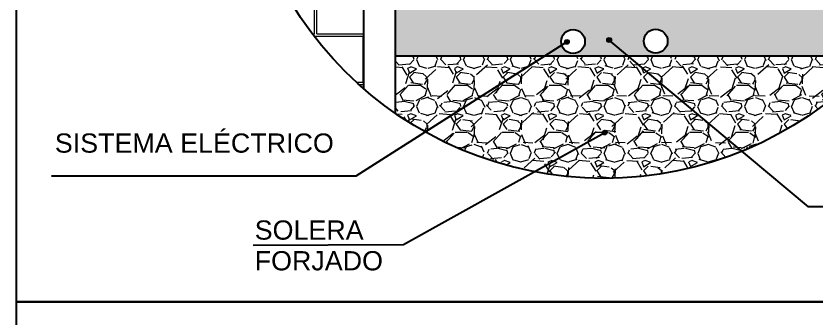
# Model space of a CAD drawing. Header units: millimetres. Extents: x 441156 to 441876, y 4514765 to 4515211.
# Drawn here: x 441592.162 to 441596.436, y 4515145.685 to 4515147.303 of the extents above; entities that cross this region are included whole.
import ezdxf

# ---------------------------------------------------------------- set-up
doc = ezdxf.new("R2010")
doc.units = ezdxf.units.MM
for name, color, linetype in [('01_textos', 7, 'Continuous'), ('Cassette', 7, 'Continuous'), ('Cornice', 7, 'Continuous'), ('Cornice_Testi', 7, 'Continuous')]:
    doc.layers.add(name, color=color, linetype=linetype)
doc.layers.add('Cornice_Tratteggi', color=7, linetype='Continuous', lineweight=5)
doc.styles.add('NIEVES2', font='sanss___.ttf')

msp = doc.modelspace()

# ---------------------------------------------------------------- hatches: boundary and pattern name
at = {"layer": 'Cornice_Testi', "linetype": 'Continuous', "lineweight": 5}
h = msp.add_hatch(color=254, dxfattribs=at)
edge = h.paths.add_edge_path()
edge.add_arc((441595.1013612345, 4515147.16477708), 0.01272062166668376, 0, 360)
h = msp.add_hatch(color=254, dxfattribs=at)
edge = h.paths.add_edge_path()
edge.add_arc((441595.3269960642, 4515147.175127091), 0.01272062166668376, 0, 360)
h = msp.add_hatch(color=254, dxfattribs=at)
edge = h.paths.add_edge_path()
edge.add_arc((441595.303169277, 4515146.680985114), 0.01272062166668376, 0, 360)
at = {"layer": 'Cornice_Tratteggi'}
h = msp.add_hatch(dxfattribs=at)
h.set_pattern_fill('AR-B816C', color=254, scale=0.001272062166668376, style=0)
h.set_pattern_definition([(0, (441584.4618250128, 4515153.141010925), (0.2584830322670139, 0.2584830322670139), [0.5048496723965116, -0.01211639213751628]), (0, (441584.2033419806, 4515153.153127317), (0.2584830322670139, 0.2584830322670139), [0.5048496723965116, -0.01211639213751628]), (90, (441584.4618250128, 4515153.141010925), (-0.2584830322670139, 0.2584830322670139), [-0.2705994244045302, 0.2463666401294977]), (90, (441584.4497086207, 4515153.141010925), (-0.2584830322670139, 0.2584830322670139), [-0.2705994244045302, 0.2463666401294977])])
h.paths.add_polyline_path([(441594.0171014952, 4515149.857587727, 0.2169239767200871), (441593.3473554069, 4515148.386495139, 0.2169239767200923), (441594.0171014952, 4515146.915402551)])
h = msp.add_hatch(dxfattribs=at)
h.set_pattern_fill('AR-SAND', color=254, scale=0.0006784331555564671, style=0)
h.set_pattern_definition([(37.49999999999998, (441584.4618250128, 4515153.141010925), (-0.00108551428112356, 0.03320341669724518), [0, -0.02619294726972408, 0, -0.02929474365692825, 0, -0.02800232849559318]), (7.499999999999998, (441584.4618250128, 4515153.141010925), (0.03049714994754183, 0.04863179149606705), [0, -0.0141304057639301, 0, -0.02360811694705394, 0, -0.00904690612934549]), (327.5, (441584.4406294042, 4515153.141010925), (0.05366354497640016, 9.7503373658316e-05), [0, -0.008616101075567135, 0, -0.03101796387204168, 0, -0.04049567505516553]), (317.5, (441584.4406294042, 4515153.141010925), (0.05180220134962821, 0.01512426442434609), [0, -0.004308050537783567, 0, -0.02033399853833843, 0, -0.02326347290403125])])
h.paths.add_polyline_path([(441596.9470713563, 4515147.345100245), (441594.1867097841, 4515147.345100245), (441594.1867097841, 4515147.090687811), (441596.7556968709, 4515147.090687811, 0.04087253989622885)])
h.paths.add_polyline_path([(441595.5116264518, 4515147.168842981, -1), (441595.6388326685, 4515147.168842981, -1)], flags=16)
h.paths.add_polyline_path([(441595.0706703483, 4515147.167002793, -1), (441595.197876565, 4515147.167002793, -1)], flags=16)
h = msp.add_hatch(dxfattribs=at)
h.set_pattern_fill('GRAVEL', color=254, scale=0.25)
h.set_pattern_definition([(228.012787504, (439225.7843173677, 4515215.069506672), (-2.000000000000016, -2.250000000000001), [0.033634, -3.329772011768425]), (184.969740728, (439225.7618173677, 4515215.044506672), (2.999999999999994, 0.2500000000000088), [0.057717, -5.713981190307499]), (132.510447078, (439225.7043173677, 4515215.039506672), (2.500000000000029, -2.749999999999966), [0.040697, -4.029008149024925]), (267.273689006, (439225.6068173677, 4515214.977006672), (0.2500000000000061, 5.000000000000004), [0.05255949999999993, -5.203389510407241]), (292.833654178, (439225.6043173677, 4515214.924506672), (-1.249999999999997, 3.000000000000007), [0.05153874999999992, -5.102343282022066]), (357.273689006, (439225.6243173677, 4515214.877006672), (-5.000000000000004, 0.2500000000000064), [0.05255949999999993, -5.203389510407241]), (37.6942404667, (439225.6768173677, 4515214.874506672), (-3.25, -2.499999999999993), [0.06950724999999999, -6.881212137229]), (72.2553283749, (439225.7318173677, 4515214.917006671), (1.750000000000007, 5.500000000000001), [0.06562199999999985, -6.496580374203339]), (121.429565615, (439225.7518173677, 4515214.979506671), (-2.000000000000005, 3.249999999999997), [0.0527375, -5.22101827743225]), (175.236358309, (439225.7243173677, 4515215.024506672), (2.749999999999996, -0.2500000000000095), [0.060208, -2.950190644698075]), (222.397437798, (439225.6643173677, 4515215.029506672), (-2.999999999999991, -2.749999999999993), [0.077862, -7.708343751198725]), (138.814074834, (439225.8543173677, 4515214.974506672), (-1.750000000000008, 1.5), [0.02657524999999996, -2.63096120318367]), (171.46923439, (439225.8343173677, 4515214.992006672), (3.25, -0.4999999999999988), [0.05055925, -5.00537785403925]), (225, (439225.7843173677, 4515214.999506672), (-2.775557561562891e-17, -0.2499999999999832), [0.03535525, -0.318198140593275]), (203.198590514, (439225.7668173677, 4515215.029506672), (1.249999999999997, 0.4999999999999938), [0.0190395, -1.884903776465975]), (291.801409486, (439225.7493173677, 4515215.022006672), (-0.249999999999921, 0.7500000000000256), [0.02692575, -1.319365451783625]), (30.96375653209999, (439225.7593173677, 4515214.997006672), (0.7500000000000132, 0.4999999999999949), [0.04373224999999999, -1.414005723711325]), (161.565051177, (439225.7968173677, 4515215.019506671), (0.5000000000000029, -0.2499999999999942), [0.03162274999999993, -0.7589466650420987]), (16.389540334, (439225.6043173677, 4515215.022006672), (2.499999999999992, 0.750000000000011), [0.0443, -4.38571128666735]), (70.3461759419, (439225.6468173677, 4515215.034506672), (-1.000000000000305, -2.750000000000849), [0.03716525, -3.67935193682975]), (293.198590514, (439225.7968173677, 4515215.069506672), (-0.4999999999999926, 1.249999999999998), [0.03807875, -1.865864526465975]), (343.610459666, (439225.8118173677, 4515215.034506672), (-2.499999999999992, 0.7500000000000109), [0.04429999999999992, -4.38571128666724]), (339.44395478, (439225.6043173677, 4515214.867006672), (-1.250000000000009, 0.5000000000000061), [0.04271999999999992, -2.09328093632937]), (294.775140569, (439225.6443173677, 4515214.852006672), (-1.250000000000001, 2.75), [0.0357945, -3.543660765819]), (66.8014094864, (439225.7993173677, 4515214.819506672), (0.4999999999999953, 1.249999999999992), [0.03807875, -1.865864526465975]), (17.3540246363, (439225.8143173677, 4515214.854506671), (-3.249999999999994, -0.9999999999999907), [0.04190775, -4.14885590356]), (69.44395478040002, (439225.6768173677, 4515214.819506672), (-0.5000000000000018, -1.249999999999989), [0.02135999999999996, -2.11464093632937]), (101.309932474, (439225.7843173677, 4515214.819506672), (-0.249999999999991, 1.000000000000003), [0.0127475, -1.2620073783982]), (165.963756532, (439225.7818173677, 4515214.832006671), (0.7499999999999897, -0.2500000000000003), [0.05153875, -0.9792376564044251]), (186.009005957, (439225.7318173677, 4515214.844506672), (2.500000000000012, 0.2499999999999958), [0.0477625, -4.728480793635701]), (303.690067526, (439225.7593173677, 4515214.974506672), (-0.2499999999999968, 0.4999999999999964), [0.03605549999999992, -0.8653323188659988]), (353.157226587, (439225.7793173677, 4515214.944506672), (4.250000000000004, -0.5000000000000132), [0.0629485, -6.231890656007075]), (60.9453959009, (439225.8418173677, 4515214.937006672), (-0.9999999999999939, -1.749999999999994), [0.025739, -2.54816853524675]), (90, (439225.8543173677, 4515214.959506672), (-0.25, 0.25), [0.015, -0.235]), (120.256437164, (439225.7268173677, 4515214.852006672), (1.000000000000002, -1.750000000000002), [0.034731, -3.43837999736245]), (48.01278750420001, (439225.7093173677, 4515214.882006672), (2, 2.249999999999994), [0.067268, -3.296138011768424]), (0, (439225.7543173677, 4515214.932006672), (0.25, 0.25), [0.065, -0.185]), (325.3048464690001, (439225.8193173677, 4515214.932006672), (2.500000000000035, -1.749999999999956), [0.03952849999999992, -3.913318575210495]), (254.054604099, (439225.8518173677, 4515214.909506672), (-0.2500000000000094, -1.000000000000001), [0.0364005, -1.783626972320125]), (207.645975364, (439225.8418173677, 4515214.874506672), (-4.749999999999988, -2.500000000000012), [0.05926625, -5.867368545564849]), (175.42607874, (439225.7893173677, 4515214.847006672), (-3.249999999999988, 0.2500000000000003), [0.06269975, -6.207268351992225])])
h.paths.add_polyline_path([(441596.7556968709, 4515147.090687811), (441594.1867097841, 4515147.090687811), (441594.1867097841, 4515146.783436249, 0.3793401310703457)])

# ---------------------------------------------------------------- linework, layer by layer
at = {"color": 0, "linetype": 'Continuous'}
for p, q in [((441592.1619985066, 4515150.84743569), (441592.1619985066, 4515145.777390953)), ((441592.1619985066, 4515150.84743569), (441592.1619985066, 4515145.777390953)), ((441592.1619985066, 4515145.777390953), (441600.9119985066, 4515145.777390953)), ((441592.1619985066, 4515145.777390953), (441600.9119985066, 4515145.777390953))]:
    msp.add_line(p, q, dxfattribs=at)
msp.add_lwpolyline([(441592.1619985066, 4515139.957021074), (441600.9119985066, 4515139.957021074), (441600.9119985066, 4515145.777390953), (441592.1619985066, 4515145.777390953)], close=True, dxfattribs=at)
at = {"layer": 'Cassette', "color": 5}
for points in [[(441598.5090815969, 4515146.283290106, 0), (441596.3913920015, 4515146.283290106, 0), (441595.3269960642, 4515147.175127091, 0)], [(441592.3520143297, 4515146.449995218, 0), (441593.9770622798, 4515146.449995218, 0), (441595.1013612345, 4515147.16477708, 0)], [(441593.4282389961, 4515146.079661861, 0), (441594.2288039523, 4515146.082227192, 0), (441595.303169277, 4515146.680985114, 0)]]:
    msp.add_polyline3d(points, dxfattribs=at)
at = {"layer": 'Cornice', "color": 254}
for p, q in [((441594.1867097841, 4515146.783436249), (441594.1867097841, 4515149.989554028)), ((441594.0171014952, 4515146.915402551), (441594.0171014952, 4515149.857587727)), ((441594.1867097841, 4515147.090687811), (441596.7556968709, 4515147.090687811))]:
    msp.add_line(p, q, dxfattribs=at)
for centre, radius in [((441595.2978507291, 4515148.386495139), 1.950495322224843), ((441595.1342734566, 4515147.167002793), 0.0636031083334188), ((441595.5752295601, 4515147.168842981), 0.0636031083334188)]:
    msp.add_circle(centre, radius, dxfattribs=at)
at = {"layer": 'Cornice_Testi', "color": 254, "linetype": 'Continuous', "lineweight": 5}
for centre in [(441595.1013612345, 4515147.16477708), (441595.3269960642, 4515147.175127091), (441595.303169277, 4515146.680985114)]:
    msp.add_circle(centre, 0.01272062166668376, dxfattribs=at)

# ---------------------------------------------------------------- texts
at = {"layer": '01_textos', "style": 'NIEVES2'}
for s, p in [('SOLERA', (441593.435544744, 4515146.108919172)), ('FORJADO', (441593.435544744, 4515145.944880856))]:
    msp.add_text(s, height=0.1025611646689943, dxfattribs=at).set_placement(p)
at = {"layer": '01_textos', "insert": (441592.3691074683, 4515146.676010636), "char_height": 0.1025611646689943, "width": 5.369037527581697, "attachment_point": 1, "style": 'NIEVES2'}
msp.add_mtext('SISTEMA ELÉCTRICO{\\H1.7928x; }', dxfattribs=at)

doc.saveas('drawing.dxf')
